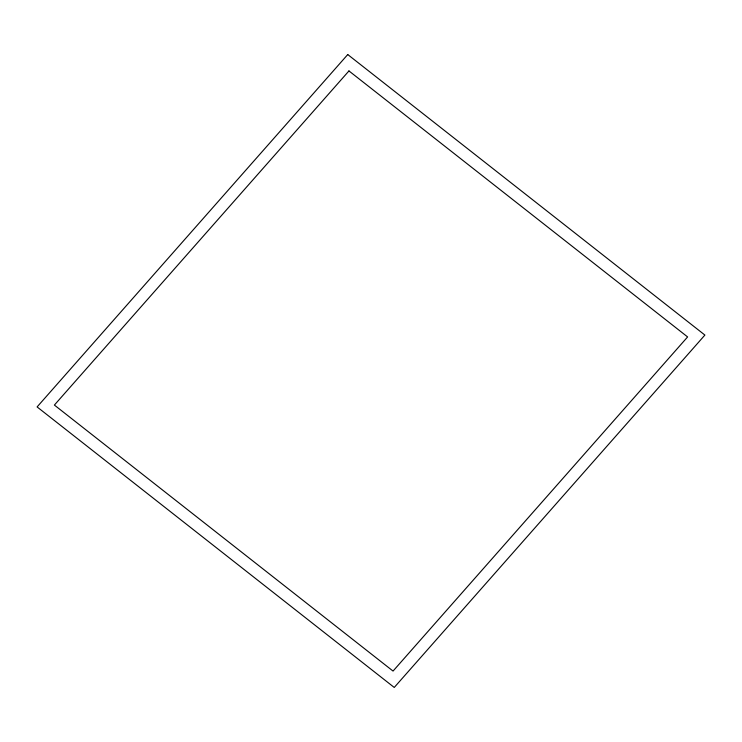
<?xml version="1.0" encoding="UTF-8"?>
<svg xmlns="http://www.w3.org/2000/svg" width="742" height="742" viewBox="0 0 742 742"><rect width="100%" height="100%" fill="white"/><g stroke="black" fill="none" stroke-linecap="round" stroke-linejoin="round"><path stroke-width="1.11" d="M347.748 54.546L37.1 406.931L394.252 687.454L704.9 335.069L347.748 54.546M348.953 70.935L54.389 405.067L393.047 671.065L687.611 336.933L348.953 70.935"/></g></svg>
